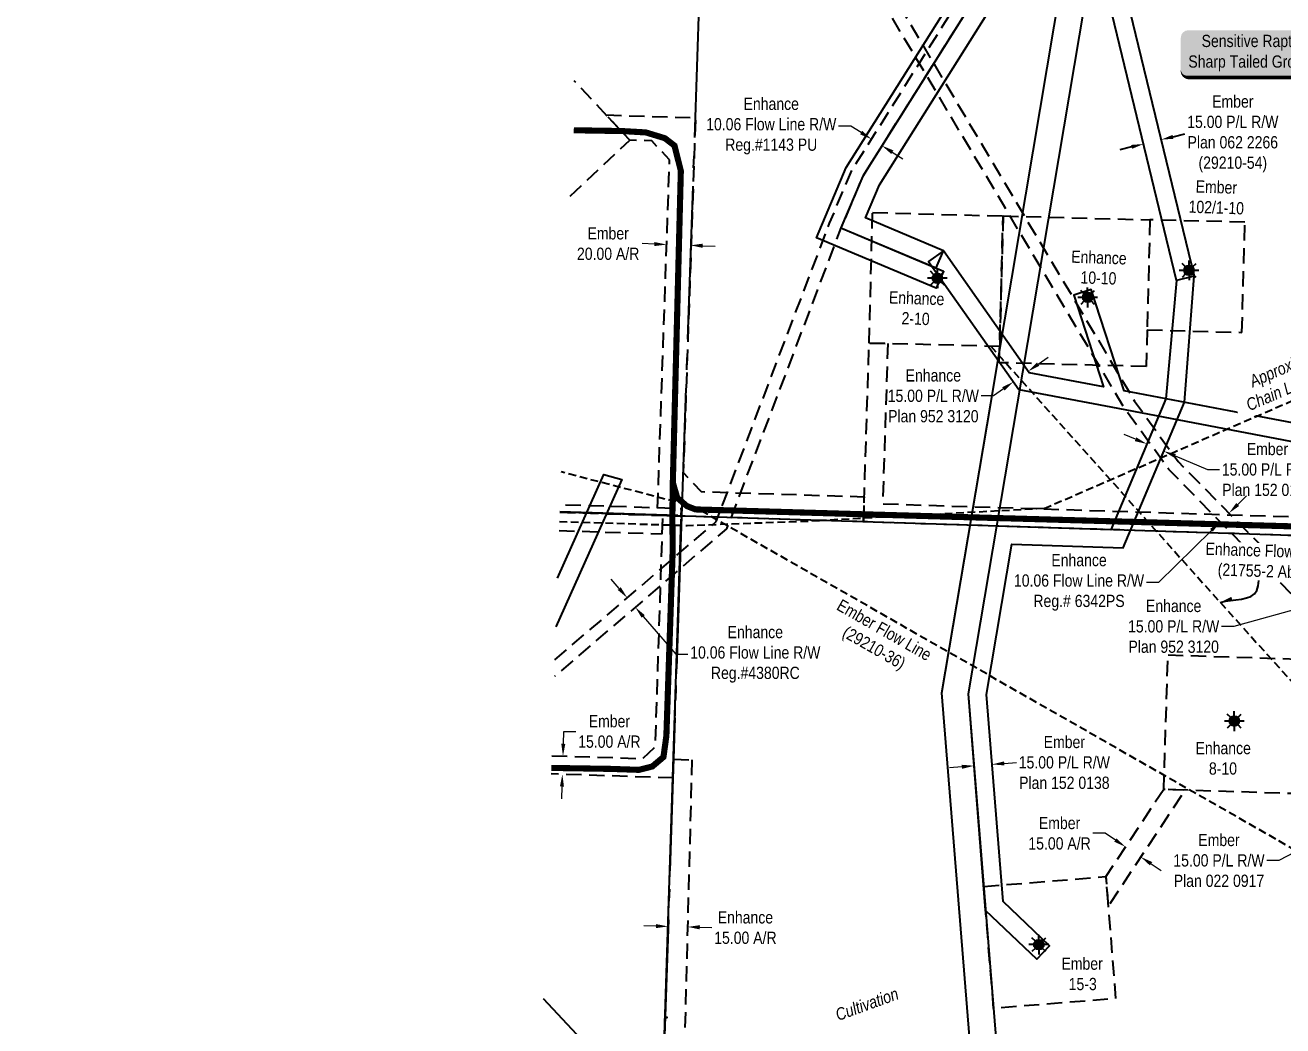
# Model space of a CAD drawing. Extents: x 337432 to 345408, y 5808486 to 5816348.
# Drawn here: x 337933 to 338960, y 5809947 to 5810765 of the extents above; entities that cross this region are included whole.
import ezdxf

# ---------------------------------------------------------------- set-up
doc = ezdxf.new("R2010")
doc.units = 0
doc.header["$LTSCALE"] = 5
doc.header["$PDSIZE"] = 0.5
for name, pattern in [('foc-ACCESSROAD', [3.75, 2.5, -1.25]), ('foc-FLOWLINE', [3.75, 2.5, -1.25]), ('foc-QUARTERLINE', [33, 25, -3, 2, -3]), ('UG_PIPE', [1.875, 1.25, -0.625])]:
    doc.linetypes.add(name, pattern=pattern)
doc.layers.get('Defpoints').update_dxf_attribs({"color": 9})
for name, color, linetype in [('AS-FENCE', 48, 'foc-FENCE'), ('AS-PIPE-UG', 44, 'UG_PIPE'), ('AS-PIPE-UG-T', 44, 'Continuous'), ('AS-ROADS', 254, 'Continuous'), ('AS-WILDLIFE-BLOCK', 131, 'Continuous'), ('C-AR', 13, 'foc-ACCESSROAD'), ('C-FLOWLINE', 13, 'foc-FLOWLINE'), ('C-RW', 13, 'Continuous'), ('C-WS', 13, 'foc-ACCESSROAD'), ('C-WS-S', 13, 'Continuous'), ('F-AR', 190, 'foc-ACCESSROAD'), ('F-EZE', 190, 'foc-FLOWLINE'), ('F-RW', 190, 'Continuous'), ('F-WS', 190, 'foc-ACCESSROAD'), ('F-WS-S', 190, 'Continuous'), ('L-SEC', 7, 'Continuous'), ('L-SECQ', 8, 'foc-QUARTERLINE')]:
    doc.layers.add(name, color=color, linetype=linetype)
for name, color, linetype, lineweight in [('C-AR-T', 13, 'Continuous', 9), ('C-FLOWLINE-T', 13, 'Continuous', 9), ('C-RW-T', 13, 'Continuous', 9), ('C-WS-T', 13, 'Continuous', 9), ('F-AR-T', 190, 'Continuous', 9), ('F-RW-T', 190, 'Continuous', 9), ('F-WS-T', 190, 'Continuous', 9), ('T-TEXT', 48, 'Continuous', 18)]:
    doc.layers.add(name, color=color, linetype=linetype, lineweight=lineweight)
for name, color, linetype, plot in [('Z-DESCRIPTION-1409-18', 21, 'Continuous', False), ('Z-ELEVATION-1409-18', 21, 'Continuous', False), ('Z-MSPOINT-1409-18', 21, 'Continuous', False), ('Z-POINTNUMBER-1409-18', 21, 'Continuous', False)]:
    doc.layers.add(name, color=color, linetype=linetype, plot=plot)
doc.styles.add('80', font='', dxfattribs={"height": 10})
doc.styles.add('80CG', font='', dxfattribs={"height": 10})
doc.styles.add('80L', font='', dxfattribs={"height": 10})
doc.styles.add('DESCRIPTION', font='', dxfattribs={"height": 2.5})
doc.styles.add('ELEVATION', font='', dxfattribs={"height": 2.5})
doc.styles.add('foc-LtypeFont', font='', dxfattribs={"height": 7.35})
doc.styles.add('POINTNUMBER', font='', dxfattribs={"height": 2.5})
doc.styles.get('80').set_extended_font_data('Arial Narrow')
doc.styles.get('80CG').set_extended_font_data('Arial Narrow')
doc.styles.get('80L').set_extended_font_data('Arial Narrow')
doc.styles.get('DESCRIPTION').set_extended_font_data('Arial Narrow')
doc.styles.get('ELEVATION').set_extended_font_data('Arial Narrow')
doc.styles.get('foc-LtypeFont').set_extended_font_data('Arial Narrow')
doc.styles.get('POINTNUMBER').set_extended_font_data('Arial Narrow')
doc.linetypes.add('foc-FENCE', pattern='A,10,-1,["X",foc-LtypeFont,S=0.2,R=0,X=-0.625,Y=-0.75],-1.24', length=12.24)
doc.linetypes.add('foc-FENCE-NOLINE', pattern='A,0,-6,["X",foc-LtypeFont,S=0.2,R=0,X=-0.625,Y=-0.75],-6.24', length=12.24)
doc.dimstyles.new('Compass 5 000', dxfattribs={"dimscale": 5, "dimtxt": 9, "dimasz": 2, "dimexe": 0.2, "dimexo": 0.0625, "dimgap": 0.5, "dimtad": 0, "dimtih": 1, "dimtoh": 1, "dimzin": 0, "dimdsep": 46, "dimtxsty": '80CG', "dimcen": 0.1, "dimse1": 1, "dimse2": 1, "dimclrd": 256, "dimclrt": 256, "dimaunit": 1, "dimadec": 4, "dimazin": 0, "dimtfac": 0.06, "dimtofl": 0, "dimtmove": 0, "dimatfit": 1, "dimfxl": 0.2, "dimtolj": 1, "dimtzin": 0, "dimlwd": -1, "dimarcsym": 0})

# ---------------------------------------------------------------- blocks, each defined once
blk = doc.blocks.new('*D63')
at = {"layer": 'Defpoints', "color": 0, "transparency": 16777216}
for p in [(338856.4, 5810688.1), (338841.9, 5810684.6), (338860.4, 5810671.6)]:
    blk.add_point(p, dxfattribs=at)
at = {"layer": 'F-RW', "transparency": 16777216}
for p, q in [((338870.1, 5810673.9), (338879.8, 5810676.3)), ((338836.2, 5810665.7), (338826.5, 5810663.3))]:
    blk.add_line(p, q, dxfattribs=at)
for points in [[(338835.8, 5810667.3), (338836.6, 5810664.1), (338845.9, 5810668)], [(338869.7, 5810675.5), (338870.5, 5810672.3), (338860.4, 5810671.6)]]:
    blk.add_solid(points, dxfattribs=at)
at = {"layer": 'F-RW', "transparency": 16777216, "insert": (338918.9, 5810676.3), "char_height": 10, "attachment_point": 5, "style": '80CG'}
blk.add_mtext('\\A1;Ember\\P15.00 P/L R/W\\PPlan 062 2266\\P(29210-54)', dxfattribs=at)
blk = doc.blocks.new('*U49')
h = blk.add_hatch(color=255)
edge = h.paths.add_edge_path()
edge.add_line((-71.5, -20), (71.5, -20))
edge.add_arc((71.5, -14), 6, 270, 360)
edge.add_line((77.5, -14), (77.5, 12.5))
edge.add_arc((71.5, 12.5), 6, 0, 90)
edge.add_line((71.5, 18.5), (-71.5, 18.5))
edge.add_arc((-71.5, 12.5), 6, 90, 180)
edge.add_line((-77.5, 12.5), (-77.5, -14))
edge.add_arc((-71.5, -14), 6, 180, 270)
at = {"color": 131, "flags": 128}
blk.add_lwpolyline([(-71.5, -20, 3, 3, 0), (71.5, -20, 3, 3, 0.414214), (77.5, -14, 3, 3, 0), (77.5, 12.5, 3, 0, 0.414214), (71.5, 18.5, 0, 0, 0), (-71.5, 18.5, 0, 0, 0.414214), (-77.5, 12.5, 0, 0, 0), (-77.5, -14, 0, 3, 0.414214)], format="xyseb", close=True, dxfattribs=at)
at = {"color": 131, "style": '80'}
blk.add_attdef('ENTER_TEXT_001', (-36, -5), '', height=10, dxfattribs=at)
blk = doc.blocks.new('*D75')
at = {"layer": 'C-AR-T', "transparency": 16777216}
for p, q in [((338447.7, 5810028.8), (338437.7, 5810029.1)), ((338483.5, 5810027.9), (338493.5, 5810027.6))]:
    blk.add_line(p, q, dxfattribs=at)
for points in [[(338447.8, 5810030.5), (338447.7, 5810027.2), (338457.7, 5810028.6)], [(338483.6, 5810029.6), (338483.5, 5810026.2), (338473.6, 5810028.2)]]:
    blk.add_solid(points, dxfattribs=at)
at = {"layer": 'Defpoints', "color": 0, "transparency": 16777216}
for p in [(338457.9, 5810034.8), (338473.7, 5810034.4), (338473.6, 5810028.2)]:
    blk.add_point(p, dxfattribs=at)
at = {"layer": 'C-AR-T', "transparency": 16777216, "insert": (338520.8, 5810027.6), "char_height": 10, "attachment_point": 5, "style": '80CG'}
blk.add_mtext('\\A1;Enhance\\P15.00 A/R', dxfattribs=at)
blk = doc.blocks.new('*D80')
at = {"layer": 'C-AR-T', "transparency": 16777216}
for p, q in [((339256.7, 5810364.2), (339257, 5810374.2)), ((339255.6, 5810329), (339255.1, 5810315.2)), ((339255.1, 5810315.2), (339245.1, 5810315.2))]:
    blk.add_line(p, q, dxfattribs=at)
for points in [[(339255.1, 5810364.3), (339258.4, 5810364.2), (339256.4, 5810354.2)], [(339253.9, 5810329.1), (339257.3, 5810329), (339255.9, 5810339)]]:
    blk.add_solid(points, dxfattribs=at)
at = {"layer": 'Defpoints', "color": 0, "transparency": 16777216}
for p in [(338913.9, 5810365.3), (338913.4, 5810350.1), (339256.4, 5810354.2)]:
    blk.add_point(p, dxfattribs=at)
at = {"layer": 'C-AR-T', "transparency": 16777216, "insert": (339217.9, 5810315.2), "char_height": 10, "attachment_point": 5, "style": '80CG'}
blk.add_mtext('\\A1;Enhance\\P15.24 A/R', dxfattribs=at)
blk = doc.blocks.new('*D85')
at = {"layer": 'C-FLOWLINE-T', "transparency": 16777216}
for p, q in [((338922.9, 5810373.4), (338930, 5810380.4)), ((338901.5, 5810352.3), (338858.3, 5810309.8)), ((338858.3, 5810309.8), (338848.3, 5810309.8))]:
    blk.add_line(p, q, dxfattribs=at)
for points in [[(338921.7, 5810374.6), (338924.1, 5810372.2), (338915.8, 5810366.4)], [(338900.3, 5810353.5), (338902.6, 5810351.2), (338908.6, 5810359.4)]]:
    blk.add_solid(points, dxfattribs=at)
at = {"layer": 'Defpoints', "color": 0, "transparency": 16777216}
for p in [(338915.8, 5810366.4), (338951.5, 5810330.1), (338944.3, 5810323.1)]:
    blk.add_point(p, dxfattribs=at)
at = {"layer": 'C-FLOWLINE-T', "transparency": 16777216, "insert": (338793.3, 5810309.8), "char_height": 10, "attachment_point": 5, "style": '80CG'}
blk.add_mtext('\\A1;Enhance\\P10.06 Flow Line R/W\\PReg.# 6342PS', dxfattribs=at)
blk = doc.blocks.new('*D86')
at = {"layer": 'C-FLOWLINE-T', "transparency": 16777216}
for p, q in [((338417.8, 5810304.7), (338411.2, 5810312.3)), ((338437.3, 5810281.9), (338463.9, 5810251)), ((338463.9, 5810251), (338473.9, 5810251))]:
    blk.add_line(p, q, dxfattribs=at)
for points in [[(338419, 5810305.8), (338416.5, 5810303.6), (338424.3, 5810297.1)], [(338438.6, 5810283), (338436.1, 5810280.8), (338430.8, 5810289.5)]]:
    blk.add_solid(points, dxfattribs=at)
at = {"layer": 'Defpoints', "color": 0, "transparency": 16777216}
for p in [(338471.5, 5810337.6), (338478, 5810330), (338430.8, 5810289.5)]:
    blk.add_point(p, dxfattribs=at)
at = {"layer": 'C-FLOWLINE-T', "transparency": 16777216, "insert": (338528.9, 5810251), "char_height": 10, "attachment_point": 5, "style": '80CG'}
blk.add_mtext('\\A1;Enhance\\P10.06 Flow Line R/W\\PReg.#4380RC', dxfattribs=at)
blk = doc.blocks.new('*D91')
at = {"layer": 'C-FLOWLINE-T', "transparency": 16777216}
for p, q in [((338606.9, 5810682.7), (338596.9, 5810682.7)), ((338615.4, 5810677.4), (338606.9, 5810682.7)), ((338640.8, 5810661.4), (338649.3, 5810656))]:
    blk.add_line(p, q, dxfattribs=at)
for points in [[(338616.2, 5810678.8), (338614.5, 5810675.9), (338623.8, 5810672)], [(338641.7, 5810662.8), (338639.9, 5810659.9), (338632.3, 5810666.7)]]:
    blk.add_solid(points, dxfattribs=at)
at = {"layer": 'Defpoints', "color": 0, "transparency": 16777216}
for p in [(338623.8, 5810672), (338616.4, 5810660.3), (338624.9, 5810654.9)]:
    blk.add_point(p, dxfattribs=at)
at = {"layer": 'C-FLOWLINE-T', "transparency": 16777216, "insert": (338541.9, 5810682.7), "char_height": 10, "attachment_point": 5, "style": '80CG'}
blk.add_mtext('\\A1;Enhance\\P10.06 Flow Line R/W\\PReg.#1143 PU', dxfattribs=at)
blk = doc.blocks.new('*D127')
at = {"layer": 'C-RW-T', "transparency": 16777216}
for p, q in [((339053.6, 5810311.1), (339063.2, 5810313.8)), ((339019.9, 5810301.7), (338919.7, 5810273.8)), ((338919.7, 5810273.8), (338909.7, 5810273.8))]:
    blk.add_line(p, q, dxfattribs=at)
for points in [[(339053.2, 5810312.7), (339054.1, 5810309.5), (339044, 5810308.4)], [(339019.4, 5810303.3), (339020.3, 5810300.1), (339029.5, 5810304.4)]]:
    blk.add_solid(points, dxfattribs=at)
at = {"layer": 'Defpoints', "color": 0, "transparency": 16777216}
for p in [(339044, 5810308.4), (339044.6, 5810306.3), (339030.1, 5810302.3)]:
    blk.add_point(p, dxfattribs=at)
at = {"layer": 'C-RW-T', "transparency": 16777216, "insert": (338870.6, 5810273.8), "char_height": 10, "attachment_point": 5, "style": '80CG'}
blk.add_mtext('\\A1;Enhance\\P15.00 P/L R/W\\PPlan 952 3120', dxfattribs=at)
blk = doc.blocks.new('*D170')
at = {"layer": 'C-RW-T', "transparency": 16777216}
for p, q in [((338760, 5810488), (338768.1, 5810493.8)), ((338723.4, 5810462.2), (338713.4, 5810462.2)), ((338731.5, 5810468), (338723.4, 5810462.2))]:
    blk.add_line(p, q, dxfattribs=at)
for points in [[(338759, 5810489.4), (338760.9, 5810486.7), (338751.8, 5810482.3)], [(338730.6, 5810469.3), (338732.5, 5810466.6), (338739.7, 5810473.7)]]:
    blk.add_solid(points, dxfattribs=at)
at = {"layer": 'Defpoints', "color": 0, "transparency": 16777216}
for p in [(338740.3, 5810498.5), (338728.2, 5810490), (338739.7, 5810473.7)]:
    blk.add_point(p, dxfattribs=at)
at = {"layer": 'C-RW-T', "transparency": 16777216, "insert": (338674.3, 5810462.2), "char_height": 10, "attachment_point": 5, "style": '80CG'}
blk.add_mtext('\\A1;Enhance\\P15.00 P/L R/W\\PPlan 952 3120', dxfattribs=at)
blk = doc.blocks.new('*D175')
at = {"layer": 'Defpoints', "color": 0, "transparency": 16777216}
for p in [(338830.6, 5810092.6), (338843.1, 5810084.3), (338843.8, 5810085.3)]:
    blk.add_point(p, dxfattribs=at)
at = {"layer": 'F-AR-T', "transparency": 16777216}
for p, q in [((338814.6, 5810104.7), (338804.6, 5810104.7)), ((338823, 5810099.2), (338814.6, 5810104.7)), ((338852.1, 5810079.8), (338860.5, 5810074.3))]:
    blk.add_line(p, q, dxfattribs=at)
for points in [[(338823.9, 5810100.5), (338822.1, 5810097.8), (338831.3, 5810093.6)], [(338853.1, 5810081.2), (338851.2, 5810078.4), (338843.8, 5810085.3)]]:
    blk.add_solid(points, dxfattribs=at)
at = {"layer": 'F-AR-T', "transparency": 16777216, "insert": (338777.4, 5810104.7), "char_height": 10, "attachment_point": 5, "style": '80CG'}
blk.add_mtext('\\A1;Ember\\P15.00 A/R', dxfattribs=at)
blk = doc.blocks.new('*D176')
at = {"layer": 'Defpoints', "color": 0, "transparency": 16777216}
for p in [(338476, 5810585.2), (338451.3, 5810435.7), (338470.8, 5810435)]:
    blk.add_point(p, dxfattribs=at)
at = {"layer": 'F-AR-T', "transparency": 16777216}
for p, q in [((338446.5, 5810586.3), (338436.5, 5810586.6)), ((338486, 5810584.9), (338496, 5810584.5))]:
    blk.add_line(p, q, dxfattribs=at)
for points in [[(338446.5, 5810587.9), (338446.4, 5810584.6), (338456.5, 5810585.9)], [(338486, 5810586.6), (338485.9, 5810583.2), (338476, 5810585.2)]]:
    blk.add_solid(points, dxfattribs=at)
at = {"layer": 'F-AR-T', "transparency": 16777216, "insert": (338408.7, 5810586.6), "char_height": 10, "attachment_point": 5, "style": '80CG'}
blk.add_mtext('\\A1;Ember\\P20.00 A/R', dxfattribs=at)
blk = doc.blocks.new('*D177')
at = {"layer": 'Defpoints', "color": 0, "transparency": 16777216}
for p in [(338382.6, 5810167.5), (338371.3, 5810152.9), (338382.1, 5810152.6)]:
    blk.add_point(p, dxfattribs=at)
at = {"layer": 'F-AR-T', "transparency": 16777216}
for p, q in [((338372.1, 5810177.8), (338372.4, 5810187.9)), ((338372.4, 5810187.9), (338382.4, 5810187.9)), ((338370.9, 5810142.9), (338370.6, 5810132.9))]:
    blk.add_line(p, q, dxfattribs=at)
for points in [[(338370.4, 5810177.9), (338373.7, 5810177.8), (338371.8, 5810167.8)], [(338369.3, 5810143), (338372.6, 5810142.9), (338371.3, 5810152.9)]]:
    blk.add_solid(points, dxfattribs=at)
at = {"layer": 'F-AR-T', "transparency": 16777216, "insert": (338409.7, 5810187.9), "char_height": 10, "attachment_point": 5, "style": '80CG'}
blk.add_mtext('\\A1;Ember\\P15.00 A/R', dxfattribs=at)
blk = doc.blocks.new('*D212')
at = {"layer": 'Defpoints', "color": 0, "transparency": 16777216}
for p in [(339068.6, 5810141.4), (339070.2, 5810138.4), (339057, 5810131.4)]:
    blk.add_point(p, dxfattribs=at)
at = {"layer": 'F-RW-T', "transparency": 16777216}
for p, q in [((339077.5, 5810146.1), (339086.3, 5810150.7)), ((339046.5, 5810129.8), (338956.6, 5810082.5)), ((338956.6, 5810082.5), (338946.6, 5810082.5))]:
    blk.add_line(p, q, dxfattribs=at)
for points in [[(339076.7, 5810147.5), (339078.2, 5810144.6), (339068.6, 5810141.4)], [(339045.8, 5810131.3), (339047.3, 5810128.3), (339055.4, 5810134.4)]]:
    blk.add_solid(points, dxfattribs=at)
at = {"layer": 'F-RW-T', "transparency": 16777216, "insert": (338907.6, 5810082.5), "char_height": 10, "attachment_point": 5, "style": '80CG'}
blk.add_mtext('\\A1;Ember\\P15.00 P/L R/W\\PPlan 022 0917', dxfattribs=at)
blk = doc.blocks.new('*D213')
at = {"layer": 'Defpoints', "color": 0, "transparency": 16777216}
for p in [(338705.3, 5810188.7), (338719.9, 5810189.9), (338707.6, 5810159.9)]:
    blk.add_point(p, dxfattribs=at)
at = {"layer": 'F-RW-T', "transparency": 16777216}
for p, q in [((338732.2, 5810161.8), (338742.2, 5810162.6)), ((338697.6, 5810159.1), (338687.6, 5810158.2))]:
    blk.add_line(p, q, dxfattribs=at)
for points in [[(338732.1, 5810163.5), (338732.3, 5810160.2), (338722.2, 5810161)], [(338697.5, 5810160.7), (338697.7, 5810157.4), (338707.6, 5810159.9)]]:
    blk.add_solid(points, dxfattribs=at)
at = {"layer": 'F-RW-T', "transparency": 16777216, "insert": (338781.3, 5810162.6), "char_height": 10, "attachment_point": 5, "style": '80CG'}
blk.add_mtext('\\A1;Ember\\P15.00 P/L R/W\\PPlan 152 0138', dxfattribs=at)
blk = doc.blocks.new('*D226')
at = {"layer": 'Defpoints', "color": 0, "transparency": 16777216}
for p in [(338848.7, 5810422.9), (338837.5, 5810396.4), (338851.4, 5810390.6)]:
    blk.add_point(p, dxfattribs=at)
at = {"layer": 'F-RW-T', "transparency": 16777216}
for p, q in [((338839.4, 5810426.7), (338830.2, 5810430.6)), ((338871.7, 5810413.2), (338898.1, 5810402)), ((338898.1, 5810402), (338908.1, 5810402))]:
    blk.add_line(p, q, dxfattribs=at)
for points in [[(338840.1, 5810428.3), (338838.8, 5810425.2), (338848.7, 5810422.9)], [(338872.4, 5810414.7), (338871.1, 5810411.6), (338862.5, 5810417)]]:
    blk.add_solid(points, dxfattribs=at)
at = {"layer": 'F-RW-T', "transparency": 16777216, "insert": (338947.2, 5810402), "char_height": 10, "attachment_point": 5, "style": '80CG'}
blk.add_mtext('\\A1;Ember\\P15.00 P/L R/W\\PPlan 152 0138', dxfattribs=at)
blk = doc.blocks.new('GAS')
h = blk.add_hatch(color=255)
h.dxf.hatch_style = 1
edge = h.paths.add_edge_path()
edge.add_arc((0, 0), 0.9, 0, 360)
for p, q in [((-0.81, 0), (-1.62, 0)), ((-0.57, 0.57), (-1.14, 1.14)), ((0, 0.81), (0, 1.62)), ((0.57, 0.57), (1.14, 1.14)), ((1.62, 0), (0.81, 0)), ((-0.57, -0.57), (-1.14, -1.14)), ((0, -0.81), (0, -1.62)), ((1.14, -1.14), (0.57, -0.57))]:
    blk.add_line(p, q)
blk.add_circle((0, 0), 0.8)

msp = doc.modelspace()

# ---------------------------------------------------------------- linework, layer by layer
at = {"layer": 'AS-FENCE', "linetype": 'foc-FENCE-NOLINE', "flags": 128}
for points in [[(338369.222, 5810367.696), (338465.727, 5810364.575)], [(338443.248, 5809585.581), (338468.275, 5810361.327)]]:
    msp.add_lwpolyline(points, dxfattribs=at)
at = {"layer": 'AS-PIPE-UG'}
msp.add_line((338764.696, 5810370.126), (338582.756, 5810360.332), dxfattribs=at)
at = {"layer": 'AS-PIPE-UG', "flags": 128}
for points in [[(338721.171, 5810502.77), (338908.703, 5810293.331), (339053.286, 5810133.248)], [(338764.696, 5810370.126), (339067.791, 5810501.842), (339228.914, 5810496.117)], [(339440.526, 5809783.011), (339331.506, 5809938.29), (339230.317, 5809941.953), (338478.494, 5810371.769), (338370.294, 5810400.017)], [(338368.95, 5810359.508), (338473.261, 5810356.285), (338582.756, 5810360.332)]]:
    msp.add_lwpolyline(points, dxfattribs=at)
at = {"layer": 'AS-ROADS', "const_width": 4.999, "flags": 128}
for points in [[(339283.376, 5810347.135), (339250.733, 5810346.16), (339129.343, 5810351.004), (338631.446, 5810365.021), (338480.033, 5810369.406), (338473.032, 5810372.114), (338465.129, 5810378.883), (338461.516, 5810391.293), (338468.066, 5810646.044), (338462.897, 5810666.705), (338455.031, 5810672.768), (338439.523, 5810677.484), (338420.42, 5810678.607), (338380.64, 5810679.28)], [(338461.516, 5810391.293), (338461.128, 5810362.406), (338461.447, 5810336.94), (338456.24, 5810184.271), (338453.862, 5810167.043), (338444.746, 5810159.321), (338433.846, 5810156.548), (338410.857, 5810157.34), (338362.271, 5810158.14)]]:
    msp.add_lwpolyline(points, dxfattribs=at)
at = {"layer": 'C-AR', "flags": 128}
msp.add_lwpolyline([(338637.096, 5810504.87), (338632.937, 5810373.983), (339275.223, 5810353.641), (339274.947, 5810338.339), (338617.225, 5810359.237), (338621.867, 5810505.354)], close=True, dxfattribs=at)
at = {"layer": 'C-AR'}
msp.add_lwpolyline([(338368.706, 5810352.129), (338452.891, 5810349.454), (338453.367, 5810364.443), (338369.203, 5810367.117)], dxfattribs=at)
msp.add_lwpolyline([(338453.786, 5809835.169), (338451.461, 5809837.781), (338462.124, 5810165.166), (338477.112, 5810164.678), (338468.861, 5809848.313), (338453.786, 5809835.169)], close=True, dxfattribs=at)
at = {"layer": 'C-FLOWLINE', "flags": 128}
for points in [[(337944.964, 5811823.574), (338570.58, 5810908.745), (338838.614, 5810457.967), (338874.383, 5810408.444), (339064.862, 5810214.949), (339064.422, 5810201.056), (338866.673, 5810401.935), (338829.969, 5810452.827), (338562.115, 5810903.301), (337932.508, 5811823.966)], [(338365.2, 5810246.437), (338497.026, 5810359.577), (338589.583, 5810603.367), (338607.702, 5810646.411), (339043.335, 5811339.116)], [(339042.75, 5811319.292), (338616.653, 5810641.752), (338598.853, 5810599.465), (338505.483, 5810353.578), (338364.747, 5810232.791)]]:
    msp.add_lwpolyline(points, dxfattribs=at)
at = {"layer": 'C-RW', "flags": 128}
for points in [[(338682.634, 5810564.208), (338676.726, 5810550.181), (338578.884, 5810591.348), (338603.099, 5810648.816), (338771.177, 5810916.065), (338906.663, 5811131.316), (338915.436, 5811145.287), (339061.19, 5811377.236), (339075.673, 5811375.918), (339078.119, 5811375.533), (339069.12, 5811361.21), (338616.653, 5810641.752), (338598.853, 5810599.465)], [(338676.659, 5810566.721), (338682.574, 5810580.757), (338618.817, 5810607.585), (338630.232, 5810634.692), (338778.463, 5810870.442), (339085.672, 5811358.921), (339094.655, 5811372.932), (339078.119, 5811375.533), (338616.653, 5810641.752), (338598.853, 5810599.465)], [(338819.258, 5810453.173), (338997.423, 5810419.237), (339065.858, 5810174.182), (339087.213, 5810171.855), (339088.839, 5810186.772), (339077.583, 5810187.997), (339009.437, 5810432.241), (338915.859, 5810450.055), (338830.145, 5810466.372), (338803.246, 5810549.055), (338788.974, 5810544.395), (338813.309, 5810469.579), (338752.526, 5810481.15), (338682.574, 5810580.757), (338670.323, 5810572.108), (338744.122, 5810467.483)]]:
    msp.add_lwpolyline(points, close=True, dxfattribs=at)
msp.add_lwpolyline([(339145.004, 5809412.297), (339244.932, 5809409.104), (339245.572, 5809429.09), (338963.852, 5809438.089), (338496.032, 5809819.282), (338356.014, 5809969.531)], dxfattribs=at)
at = {"layer": 'C-WS'}
msp.add_lwpolyline([(338621.867, 5810505.354), (338624.642, 5810611.998), (338731.263, 5810609.223), (338728.488, 5810502.58)], close=True, dxfattribs=at)
msp.add_lwpolyline([(338848.881, 5810516.133), (338926.405, 5810514.115), (338928.746, 5810604.085), (338851.222, 5810606.102), (338848.881, 5810516.133), (338848.101, 5810486.143), (338728.141, 5810489.264), (338731.263, 5810609.223), (338851.222, 5810606.102)], dxfattribs=at)
at = {"layer": 'C-WS', "flags": 128}
msp.add_lwpolyline([(338865.984, 5810250.485), (338970.869, 5810247.1), (338967.315, 5810137.128), (338862.429, 5810140.512)], close=True, dxfattribs=at)
at = {"layer": 'F-AR', "flags": 128}
for points in [[(338407.098, 5810691.792), (338480.052, 5810689.433), (338470.054, 5810399.455), (338484.529, 5810383.979), (338617.876, 5810379.742), (338617.225, 5810359.237), (338448.841, 5810364.587), (338458.857, 5810655.1), (338444.381, 5810670.576), (338426.441, 5810671.156)], [(338862.429, 5810140.512), (338815.158, 5810069.28), (338817.102, 5810045.082), (338880.054, 5810139.944)]]:
    msp.add_lwpolyline(points, close=True, dxfattribs=at)
msp.add_lwpolyline([(338362.602, 5810168.124), (338436.938, 5810165.767), (338447.256, 5810175.436), (338453.367, 5810364.443), (338468.36, 5810363.967), (338461.44, 5810149.959), (338362.107, 5810153.203)], dxfattribs=at)
at = {"layer": 'F-EZE', "flags": 128}
msp.add_lwpolyline([(338369.203, 5810367.117), (338468.36, 5810363.967), (338468.55, 5810369.965), (338369.402, 5810373.115)], dxfattribs=at)
at = {"layer": 'F-RW', "flags": 128}
for points in [[(338743.292, 5809450.566), (338731.187, 5809600.312), (338681.359, 5810219.616), (338721.212, 5810456.337), (338784.511, 5810832.739)], [(338806.12, 5810832.633), (338742.736, 5810455.643), (338702.843, 5810218.686), (338752.645, 5809599.661), (338764.75, 5809449.907)], [(338821.164, 5810832.987), (338887.458, 5810560.05), (338872.884, 5810556.514), (338806.12, 5810832.633)], [(338872.884, 5810556.514), (338864.25, 5810459.88), (338819.19, 5810352.84), (338725.926, 5810355.794), (338702.843, 5810218.686), (338716.705, 5810041.952), (338758.732, 5810001.971), (338769.07, 5810012.839), (338731.2, 5810048.866), (338717.664, 5810218.091), (338738.356, 5810340.869), (338829.245, 5810338.022), (338879.319, 5810457.011), (338887.458, 5810560.05), (338872.884, 5810556.514)], [(338367.413, 5810313.15), (338405.206, 5810397.949), (338419.852, 5810393.968), (338366.092, 5810273.347)]]:
    msp.add_lwpolyline(points, dxfattribs=at)
at = {"layer": 'F-WS', "flags": 128}
msp.add_lwpolyline([(338377.775, 5810625.54), (338426.441, 5810671.156), (338380.9, 5810719.742)], dxfattribs=at)
msp.add_lwpolyline([(338715.479, 5810061.275), (338815.158, 5810069.28), (338823.164, 5809969.601), (338723.485, 5809961.596)], close=True, dxfattribs=at)
at = {"layer": 'L-SEC'}
msp.add_line((339274.947, 5810338.339), (338369.203, 5810367.117), dxfattribs=at)
at = {"layer": 'L-SECQ'}
for p, q in [((338494.527, 5811128.193), (338468.598, 5810363.959)), ((338468.598, 5810363.959), (338443.36, 5809589.043))]:
    msp.add_line(p, q, dxfattribs=at)
at = {"layer": 'Z-MSPOINT-1409-18'}
msp.add_point((338456.603, 5809954.245, 876.198), dxfattribs=at)

# ---------------------------------------------------------------- block references
at = {"layer": 'AS-WILDLIFE-BLOCK'}
ref = msp.add_blockref('*U49', (338953.91, 5810742.479), dxfattribs=dict(at, xscale=0.99978226, yscale=0.99978226, zscale=0.99978226))
ref.add_attrib('ENTER_TEXT_001', 'Sensitive Raptor Range', (338893.418, 5810747.281), dxfattribs={"layer": '0', "color": 131, "height": 9.99783, "style": '80'})
ref.add_attrib('ENTER_TEXT_002', 'Sharp Tailed Grouse Range', (338882.592, 5810730.441), dxfattribs={"layer": '0', "color": 131, "height": 9.99783, "style": '80'})
at = {"layer": 'C-WS-S'}
for p, xscale, yscale, zscale in [((338677.596, 5810558.364), 5.00000000000005, 5.00000000000005, 5.00000000000005), ((338800.341, 5810542.646), 5.00000000000005, 5.00000000000005, 5.00000000000005), ((338920.078, 5810196.392), 5.000000000000043, 5.000000000000043, 5.000000000000043)]:
    msp.add_blockref('GAS', p, dxfattribs=dict(at, xscale=xscale, yscale=yscale, zscale=zscale))
at = {"layer": 'F-WS-S'}
for p, xscale, yscale, zscale in [((338883.15, 5810564.756), 5.00000000000005, 5.00000000000005, 5.00000000000005), ((338760.457, 5810013.708), 5.000000000000043, 5.000000000000043, 5.000000000000043)]:
    msp.add_blockref('GAS', p, dxfattribs=dict(at, xscale=xscale, yscale=yscale, zscale=zscale))

# ---------------------------------------------------------------- texts
at = {"layer": 'AS-PIPE-UG-T', "insert": (338629.367, 5810262.378), "char_height": 10, "attachment_point": 5, "rotation": 330.243471, "style": '80CG'}
msp.add_mtext('\\A1;Ember Flow Line\\P(29210-36)', dxfattribs=at)
at = {"layer": 'C-RW-T', "char_height": 10, "attachment_point": 1, "rotation": 358.091738, "style": '80L'}
for s, insert in [('\\pi0.49857;Enhance\\P\\pi8.65683;10-10', (338786.615, 5810581.052)), ('\\pi0.49857;Enhance\\P\\pi11.38875;2-10', (338637.719, 5810547.776))]:
    msp.add_mtext_dynamic_manual_height_columns(s, width=44.81706, gutter_width=49.989, heights=[0], dxfattribs=dict(at, insert=insert))
at = {"layer": 'C-WS-T', "insert": (338887.956, 5810179.336), "char_height": 9.99783, "attachment_point": 1, "style": '80L'}
msp.add_mtext_dynamic_manual_height_columns('\\pi0.49844;Enhance\\P\\pi11.45445;8-10', width=44.80729, gutter_width=49.989, heights=[0], dxfattribs=at)
at = {"layer": 'F-WS-T', "insert": (338882.868, 5810638.608), "char_height": 9.99783, "attachment_point": 1, "rotation": 358.091738, "style": '80L'}
msp.add_mtext_dynamic_manual_height_columns('\\pi5.91825;Ember\\P\\pi0.69769;102/1-10', width=44.81706, gutter_width=49.989, heights=[0], dxfattribs=at)
at = {"layer": 'F-WS-T', "insert": (338778.438, 5810003.192), "char_height": 9.99783, "attachment_point": 1, "style": '80L'}
msp.add_mtext_dynamic_manual_height_columns('\\pi0.49975;Ember\\P\\pi6.41593;15-3', width=33.98006, gutter_width=49.989, heights=[0], dxfattribs=at)
at = {"layer": 'T-TEXT', "insert": (338592.677, 5809960.443), "char_height": 9.99775, "attachment_point": 1, "rotation": 20, "style": '80L'}
msp.add_mtext_dynamic_manual_height_columns('\\pi0.56829;{\\fArial Narrow|b0|i1|c0|p34;Cultivation}', width=53.29401, gutter_width=49.989, heights=[0], dxfattribs=at)
at = {"layer": 'Z-DESCRIPTION-1409-18', "style": 'DESCRIPTION'}
msp.add_text('FENCE101', height=0.2, rotation=23.999999, dxfattribs=at).set_placement((338457.094, 5809954))
at = {"layer": 'Z-ELEVATION-1409-18', "style": 'ELEVATION'}
msp.add_text('876.001', height=0.2, rotation=44.999991, dxfattribs=at).set_placement((338456.603, 5809954.245))
at = {"layer": 'Z-POINTNUMBER-1409-18', "style": 'POINTNUMBER'}
msp.add_text('2046', height=0.2, dxfattribs=at).set_placement((338456.603, 5809954.245))

# ---------------------------------------------------------------- dimensions: what is measured, and where the dimension line sits
at = {"layer": 'C-AR-T'}
dim = msp.add_aligned_dim(p1=(338457.879, 5810034.837), p2=(338473.715, 5810034.424), distance=-6.273, text='Enhance\\P15.00 A/R', dimstyle='Compass 5 000', override={"dimtxt": 10}, dxfattribs=at)
dim.commit()
dim.dimension.update_dxf_attribs({"geometry": '*D75', "text_midpoint": (338520.827, 5810027.632)})
at = {"layer": 'C-FLOWLINE-T', "color": 2}
dim = msp.add_aligned_dim(p1=(338624.936, 5810654.922), p2=(338616.422, 5810660.277), distance=-13.892, text='Enhance\\P10.06 Flow Line R/W\\PReg.#1143 PU', dimstyle='Compass 5 000', dxfattribs=at)
dim.commit()
dim.dimension.update_dxf_attribs({"geometry": '*D91', "text_midpoint": (338541.887, 5810682.684)})
at = {"layer": 'C-FLOWLINE-T'}
dim = msp.add_linear_dim(base=(338430.827, 5810289.504), p1=(338471.475, 5810337.648), p2=(338478.027, 5810330.014), angle=310.63799, text='Enhance\\P10.06 Flow Line R/W\\PReg.#4380RC', dimstyle='Compass 5 000', override={"dimtxt": 10}, dxfattribs=at)
dim.commit()
dim.dimension.update_dxf_attribs({"geometry": '*D86', "text_midpoint": (338528.901, 5810250.967), "dimtype": 161})
at = {"layer": 'C-RW-T'}
dim = msp.add_linear_dim(base=(338739.711, 5810473.737), p1=(338740.317, 5810498.535), p2=(338728.232, 5810490.01), angle=215.197872, text='Enhance\\P15.00 P/L R/W\\PPlan 952 3120', dimstyle='Compass 5 000', dxfattribs=at)
dim.commit()
dim.dimension.update_dxf_attribs({"geometry": '*D170', "text_midpoint": (338674.281, 5810462.209), "dimtype": 161})
at = {"layer": 'F-AR-T'}
for base, p1, p2, angle, text, picture, middle in [((338475.973, 5810585.238), (338451.291, 5810435.685), (338470.804, 5810435.014), 358.029162, 'Ember\\P20.00 A/R', '*D176', (338408.737, 5810586.597)), ((338371.268, 5810152.904), (338382.564, 5810167.491), (338382.076, 5810152.551), 268.129657, 'Ember\\P15.00 A/R', '*D177', (338409.694, 5810187.947)), ((338843.811, 5810085.329), (338830.618, 5810092.576), (338843.116, 5810084.282), 326.430835, 'Ember\\P15.00 A/R', '*D175', (338777.367, 5810104.682))]:
    dim = msp.add_linear_dim(base=base, p1=p1, p2=p2, angle=angle, text=text, dimstyle='Compass 5 000', dxfattribs=at)
    dim.commit()
    dim.dimension.update_dxf_attribs({"geometry": picture, "text_midpoint": middle, "dimtype": 161})
at = {"layer": 'F-RW', "color": 5}
dim = msp.add_linear_dim(base=(338860.375, 5810671.551), p1=(338841.911, 5810684.612), p2=(338856.351, 5810688.12), angle=13.652263, text='Ember\\P15.00 P/L R/W\\PPlan 062 2266\\P(29210-54)', dimstyle='Compass 5 000', override={"dimtxt": 10}, dxfattribs=at)
dim.commit()
dim.dimension.update_dxf_attribs({"geometry": '*D63', "text_midpoint": (338918.896, 5810676.271), "dimtype": 161})
at = {"layer": 'F-RW-T'}
for base, p1, p2, angle, text, picture, middle in [((338707.576, 5810159.853), (338719.922, 5810189.859), (338705.257, 5810188.68), 184.599649, 'Ember\\P15.00 P/L R/W\\PPlan 152 0138', '*D213', (338781.262, 5810162.637)), ((339068.608, 5810141.405), (339056.964, 5810131.433), (339070.193, 5810138.392), 27.746874, 'Ember\\P15.00 P/L R/W\\PPlan 022 0917', '*D212', (338907.554, 5810082.503))]:
    dim = msp.add_linear_dim(base=base, p1=p1, p2=p2, angle=angle, text=text, dimstyle='Compass 5 000', override={"dimtxt": 10}, dxfattribs=at)
    dim.commit()
    dim.dimension.update_dxf_attribs({"geometry": picture, "text_midpoint": middle, "dimtype": 161})

# ---------------------------------------------------------------- next in the draw order: texts
at = {"layer": 'AS-PIPE-UG-T', "insert": (338918.095, 5810472.404), "char_height": 10, "attachment_point": 1, "rotation": 23.488449, "style": '80L', "bg_fill": 2}
msp.add_mtext_dynamic_manual_height_columns('\\pi14.41915;{\\fArial Narrow|b0|i1|c0|p34;Approximate Location of\\P\\pi4.15312;Chain Lakes Gas Co-op. Ltd.}', width=153.87922, gutter_width=49.989, heights=[0], dxfattribs=at)
at = {"layer": 'AS-PIPE-UG-T', "insert": (338945.005, 5810325.915), "char_height": 9.99783, "attachment_point": 5, "rotation": 358.151668, "style": '80CG', "bg_fill": 3, "box_fill_scale": 1.1, "bg_fill_color": 256, "bg_fill_transparency": 0}
msp.add_mtext('\\A1;Enhance Flow Line\\P(21755-2 Abd.)', dxfattribs=at)

# ---------------------------------------------------------------- next in the draw order: dimensions: what is measured, and where the dimension line sits
at = {"layer": 'C-AR-T'}
dim = msp.add_linear_dim(base=(339256.403, 5810354.25), p1=(338913.385, 5810350.076), p2=(338913.877, 5810365.309), angle=88.150679, text='Enhance\\P15.24 A/R', dimstyle='Compass 5 000', override={"dimtxt": 10}, dxfattribs=at)
dim.commit()
dim.dimension.update_dxf_attribs({"geometry": '*D80', "text_midpoint": (339217.862, 5810315.249), "dimtype": 161})
at = {"layer": 'C-FLOWLINE-T'}
dim = msp.add_linear_dim(base=(338915.755, 5810366.416), p1=(338944.327, 5810323.052), p2=(338951.497, 5810330.109), angle=44.55, text='Enhance\\P10.06 Flow Line R/W\\PReg.# 6342PS', dimstyle='Compass 5 000', override={"dimtxt": 10}, dxfattribs=at)
dim.commit()
dim.dimension.update_dxf_attribs({"geometry": '*D85', "text_midpoint": (338793.26, 5810309.817), "dimtype": 161})
at = {"layer": 'C-RW-T'}
dim = msp.add_linear_dim(base=(339043.978, 5810308.441), p1=(339030.091, 5810302.276), p2=(339044.571, 5810306.316), angle=15.589521, text='Enhance\\P15.00 P/L R/W\\PPlan 952 3120', dimstyle='Compass 5 000', override={"dimtxt": 10}, dxfattribs=at)
dim.commit()
dim.dimension.update_dxf_attribs({"geometry": '*D127', "text_midpoint": (338870.598, 5810273.762), "dimtype": 161})
at = {"layer": 'F-RW-T', "color": 2}
dim = msp.add_linear_dim(base=(338848.663, 5810422.854), p1=(338851.366, 5810390.586), p2=(338837.532, 5810396.41), angle=157.170802, text='Ember\\P15.00 P/L R/W\\PPlan 152 0138', dimstyle='Compass 5 000', override={"dimtxt": 10, "dimtfillclr": 256}, dxfattribs=at)
dim.commit()
dim.dimension.update_dxf_attribs({"geometry": '*D226', "text_midpoint": (338947.219, 5810402.029), "dimtype": 161})

# ---------------------------------------------------------------- next in the draw order: leaders
at = {"layer": 'AS-PIPE-UG-T', "path_type": 1}
msp.add_leader([(338908.703, 5810293.331), (338938.476, 5810303.132), (338940.248, 5810311.279)], dimstyle='Compass 5 000', override={"dimgap": 0.5, "dimtad": 0}, dxfattribs=at)

doc.saveas('drawing.dxf')
